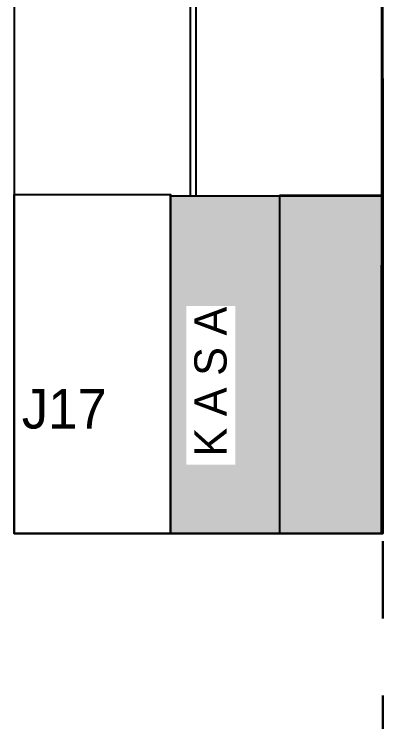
# Model space of a CAD drawing. Header units: millimetres. Extents: x -2729 to 15248, y -12439 to 5292.
# Drawn here: x 3886.2 to 4007.8, y -8114.9 to -7881.9 of the extents above; entities that cross this region are included whole.
import ezdxf

# ---------------------------------------------------------------- set-up
doc = ezdxf.new("R2010")
doc.units = ezdxf.units.MM
doc.linetypes.add('CENTER', pattern=[50.8, 31.75, -6.35, 6.35, -6.35])
doc.layers.add('gzm', color=250, linetype='Continuous', lineweight=20)
doc.layers.add('S2000-002 Çizgi', color=7, linetype='Continuous')
doc.layers.add('tefris', color=39, linetype='Continuous')
doc.styles.add('TAKSİM', font='GOTHIC.TTF', dxfattribs={"height": 20})
doc.styles.add('YAZI01', font='SIMPLXTW.SHX', dxfattribs={"width": 0.6})

msp = doc.modelspace()

# ---------------------------------------------------------------- hatches: boundary and pattern name
at = {"layer": 'tefris'}
h = msp.add_hatch(color=8, dxfattribs=at)
h.set_gradient(color1=(125, 125, 125), color2=(26, 26, 26), rotation=90, one_color=1, tint=0.1, name='INVCYLINDER')
h.paths.add_polyline_path([(4007.811, -7941.756), (3937.811, -7941.756), (3937.811, -8052.855), (4007.811, -8052.855)])
h.paths.add_polyline_path([(3942.988, -8030.208), (3942.988, -7978.027), (3959.14, -7978.027), (3959.14, -8030.208)], flags=16)
h.paths.add_polyline_path([(3973.676, -8052.855), (3972.811, -8052.855)], flags=17)

# ---------------------------------------------------------------- linework, layer by layer
at = {"color": 183, "linetype": 'CENTER', "lineweight": 30, "ltscale": 4}
msp.add_line((4007.804, -9046.038), (4007.804, -5866.566), dxfattribs=at)
for p, q in [((4007.35, -8052.855), (4007.767, -7483.249)), ((4007.811, -8052.855), (3997.811, -8052.855))]:
    msp.add_line(p, q)
for points in [[(3886.227, -8052.855), (4007.767, -8052.855), (4007.767, -7241.871), (3886.227, -7241.871)], [(3937.811, -8052.855), (3886.227, -8052.855), (3886.227, -7941.276), (3937.811, -7941.276)], [(4007.811, -7941.756), (4007.811, -8052.855), (3937.811, -8052.855), (3937.811, -7941.756)], [(3973.676, -7941.644), (3973.676, -8052.855), (4007.811, -8052.855), (4007.811, -7941.644)]]:
    msp.add_lwpolyline(points, close=True)
at = {"layer": 'S2000-002 Çizgi'}
msp.add_lwpolyline([(3944.227, -7941.756), (3946.227, -7941.756), (3946.227, -7789.871), (3944.227, -7789.871)], close=True, dxfattribs=at)

# ---------------------------------------------------------------- texts
at = {"style": 'TAKSİM'}
msp.add_text('J17', height=13, dxfattribs=at).set_placement((3888.75, -8018.311))
at = {"layer": 'gzm', "color": 1, "insert": (3945.647, -8027.549), "char_height": 10.63684, "width": 990.60179, "attachment_point": 1, "rotation": 90, "style": 'YAZI01'}
msp.add_mtext('{\\fGill Sans MT|b0|i0|c0|p34;\\W1;\\T1.4;KASA}', dxfattribs=at)

doc.saveas('drawing.dxf')
